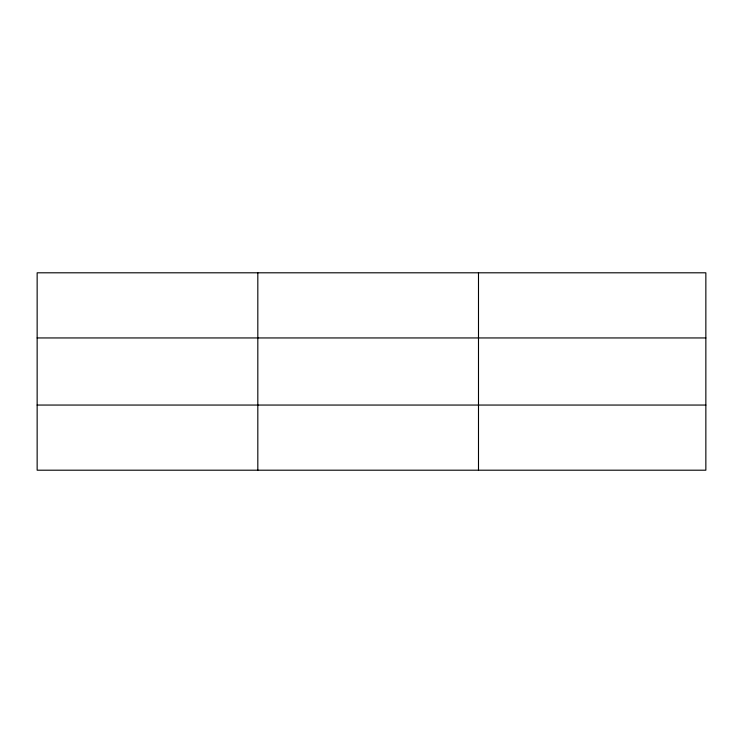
<?xml version="1.0" encoding="UTF-8"?>
<svg xmlns="http://www.w3.org/2000/svg" width="743" height="743" viewBox="0 0 743 743"><rect width="100%" height="100%" fill="white"/><g stroke="black" fill="none" stroke-linecap="round" stroke-linejoin="round"><path stroke-width="1.11" d="M257.821 470.198L257.821 272.802M478.492 470.198L478.492 272.802M705.85 405.056L705.85 470.198L37.15 470.198L37.15 272.802L705.85 272.802L705.85 405.056L37.15 405.056M37.15 337.944L705.85 337.944"/></g></svg>
